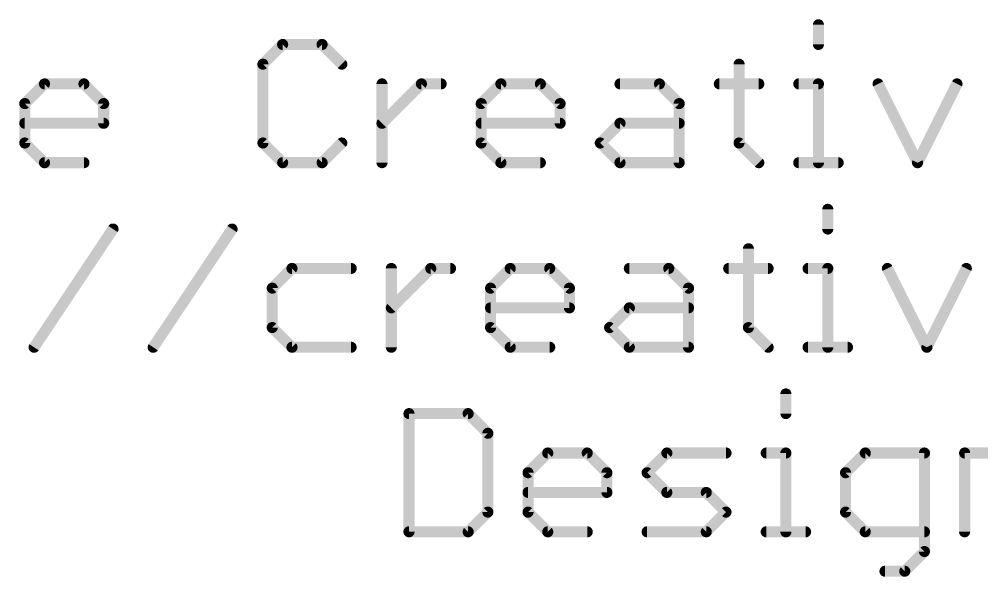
# Model space of a CAD drawing. Extents: x -29 to 78, y -15 to 21.
# Drawn here: x -2.74 to 10.49, y -14.51 to -6.84 of the extents above; entities that cross this region are included whole.
import ezdxf

# ---------------------------------------------------------------- set-up
doc = ezdxf.new("R2010")
doc.units = 0
doc.layers.add('27', color=253, linetype='CONTINUOUS')

msp = doc.modelspace()

# ---------------------------------------------------------------- linework, layer by layer
at = {"layer": '27', "const_width": 0.1524}
for points in [[(8.2462, -6.9156), (8.2462, -7.1868)], [(0.879, -7.1868), (0.6079, -7.458)], [(1.4214, -7.1868), (0.879, -7.1868)], [(1.6925, -7.458), (1.4214, -7.1868)], [(0.6079, -7.458), (0.6079, -8.5426)], [(7.1548, -7.458), (7.1548, -8.5426)], [(-2.6664, -8.0003), (-2.3953, -7.7291)], [(-2.3953, -7.7291), (-1.8529, -7.7291)], [(-1.8529, -7.7291), (-1.5818, -8.0003)], [(2.245, -8.8138), (2.245, -7.7291)], [(2.245, -8.2715), (2.7874, -7.7291)], [(2.7874, -7.7291), (3.0585, -7.7291)], [(3.6093, -8.0003), (3.8805, -7.7291)], [(3.8805, -7.7291), (4.4228, -7.7291)], [(4.4228, -7.7291), (4.694, -8.0003)], [(5.5176, -7.7291), (6.06, -7.7291)], [(6.06, -7.7291), (6.3311, -8.0003)], [(6.8836, -7.7291), (7.426, -7.7291)], [(7.9751, -7.7291), (8.2462, -7.7291)], [(8.2462, -7.7291), (8.2462, -8.8138)], [(9.0665, -7.7291), (9.6088, -8.8138)], [(9.6088, -8.8138), (10.1512, -7.7291)], [(-2.6664, -8.5426), (-2.6664, -8.0003)], [(-1.5818, -8.0003), (-1.5818, -8.2715)], [(3.6093, -8.5426), (3.6093, -8.0003)], [(4.694, -8.0003), (4.694, -8.2715)], [(6.3311, -8.0003), (6.3311, -8.8138)], [(-1.5818, -8.2715), (-2.6664, -8.2715)], [(4.694, -8.2715), (3.6093, -8.2715)], [(5.2465, -8.5426), (5.5176, -8.2715)], [(5.5176, -8.2715), (6.3311, -8.2715)], [(-2.3953, -8.8138), (-2.6664, -8.5426)], [(0.6079, -8.5426), (0.879, -8.8138)], [(1.4214, -8.8138), (1.6925, -8.5426)], [(3.8805, -8.8138), (3.6093, -8.5426)], [(5.5176, -8.8138), (5.2465, -8.5426)], [(7.1548, -8.5426), (7.426, -8.8138)], [(-1.8529, -8.8138), (-2.3953, -8.8138)], [(0.879, -8.8138), (1.4214, -8.8138)], [(4.4228, -8.8138), (3.8805, -8.8138)], [(6.3311, -8.8138), (5.5176, -8.8138)], [(7.9751, -8.8138), (8.5174, -8.8138)], [(8.3746, -9.4556), (8.3746, -9.7268)], [(-2.538, -11.3538), (-1.4534, -9.7268)], [(-0.9009, -11.3538), (0.1838, -9.7268)], [(7.2832, -9.998), (7.2832, -11.0826)], [(1.0074, -10.2691), (0.7363, -10.5403)], [(1.8209, -10.2691), (1.0074, -10.2691)], [(2.3734, -11.3538), (2.3734, -10.2691)], [(2.3734, -10.8115), (2.9158, -10.2691)], [(2.9158, -10.2691), (3.1869, -10.2691)], [(3.7377, -10.5403), (4.0089, -10.2691)], [(4.0089, -10.2691), (4.5512, -10.2691)], [(4.5512, -10.2691), (4.8224, -10.5403)], [(5.6461, -10.2691), (6.1884, -10.2691)], [(6.1884, -10.2691), (6.4595, -10.5403)], [(7.012, -10.2691), (7.5544, -10.2691)], [(8.1035, -10.2691), (8.3746, -10.2691)], [(8.3746, -10.2691), (8.3746, -11.3538)], [(9.1949, -10.2691), (9.7372, -11.3538)], [(9.7372, -11.3538), (10.2796, -10.2691)], [(0.7363, -10.5403), (0.7363, -11.0826)], [(3.7377, -11.0826), (3.7377, -10.5403)], [(4.8224, -10.5403), (4.8224, -10.8115)], [(6.4595, -10.5403), (6.4595, -11.3538)], [(4.8224, -10.8115), (3.7377, -10.8115)], [(5.3749, -11.0826), (5.6461, -10.8115)], [(5.6461, -10.8115), (6.4595, -10.8115)], [(0.7363, -11.0826), (1.0074, -11.3538)], [(4.0089, -11.3538), (3.7377, -11.0826)], [(5.6461, -11.3538), (5.3749, -11.0826)], [(7.2832, -11.0826), (7.5544, -11.3538)], [(1.0074, -11.3538), (1.8209, -11.3538)], [(4.5512, -11.3538), (4.0089, -11.3538)], [(6.4595, -11.3538), (5.6461, -11.3538)], [(8.1035, -11.3538), (8.6458, -11.3538)], [(7.7988, -11.9956), (7.7988, -12.2668)], [(2.6162, -12.2668), (2.6162, -13.8938)], [(3.4297, -12.2668), (2.6162, -12.2668)], [(3.7009, -12.538), (3.4297, -12.2668)], [(3.7009, -13.6226), (3.7009, -12.538)], [(4.2534, -13.0803), (4.5245, -12.8091)], [(4.5245, -12.8091), (5.0669, -12.8091)], [(5.0669, -12.8091), (5.338, -13.0803)], [(5.8905, -13.0803), (6.1617, -12.8091)], [(6.1617, -12.8091), (6.9752, -12.8091)], [(7.5277, -12.8091), (7.7988, -12.8091)], [(7.7988, -12.8091), (7.7988, -13.8938)], [(8.8903, -12.8091), (8.6191, -13.0803)], [(9.7038, -12.8091), (8.8903, -12.8091)], [(9.7038, -14.165), (9.7038, -12.8091)], [(10.2563, -13.8938), (10.2563, -12.8091)], [(10.2563, -12.8091), (11.0698, -12.8091)], [(4.2534, -13.6226), (4.2534, -13.0803)], [(5.338, -13.0803), (5.338, -13.3515)], [(6.1617, -13.3515), (5.8905, -13.0803)], [(8.6191, -13.0803), (8.6191, -13.6226)], [(5.338, -13.3515), (4.2534, -13.3515)], [(6.704, -13.3515), (6.1617, -13.3515)], [(6.9752, -13.6226), (6.704, -13.3515)], [(3.4297, -13.8938), (3.7009, -13.6226)], [(4.5245, -13.8938), (4.2534, -13.6226)], [(6.704, -13.8938), (6.9752, -13.6226)], [(8.6191, -13.6226), (8.8903, -13.8938)], [(2.6162, -13.8938), (3.4297, -13.8938)], [(5.0669, -13.8938), (4.5245, -13.8938)], [(5.8905, -13.8938), (6.704, -13.8938)], [(7.5277, -13.8938), (8.07, -13.8938)], [(8.8903, -13.8938), (9.7038, -13.8938)], [(9.4326, -14.4361), (9.7038, -14.165)], [(9.1614, -14.4361), (9.4326, -14.4361)]]:
    msp.add_lwpolyline(points, dxfattribs=at)
at = {"layer": '27', "const_width": 0.0762}
for points in [[(8.2843, -6.9156, 1), (8.2081, -6.9156)], [(0.879, -7.1487, 1), (0.879, -7.2249)], [(0.906, -7.2138, 1), (0.8521, -7.1599)], [(1.4483, -7.1599, 1), (1.3944, -7.2138)], [(1.4214, -7.2249, 1), (1.4214, -7.1487)], [(8.2081, -7.1868, 1), (8.2843, -7.1868)], [(0.5809, -7.431, 1), (0.6348, -7.4849)], [(0.646, -7.458, 1), (0.5698, -7.458)], [(1.6656, -7.4849, 1), (1.7195, -7.431)], [(7.1929, -7.458, 1), (7.1167, -7.458)], [(-2.3953, -7.691, 1), (-2.3953, -7.7672)], [(-2.3683, -7.7561, 1), (-2.4222, -7.7022)], [(-1.826, -7.7022, 1), (-1.8799, -7.7561)], [(-1.8529, -7.7672, 1), (-1.8529, -7.691)], [(2.2831, -7.7291, 1), (2.2069, -7.7291)], [(2.7874, -7.691, 1), (2.7874, -7.7672)], [(2.8143, -7.7561, 1), (2.7604, -7.7022)], [(3.0585, -7.7672, 1), (3.0585, -7.691)], [(3.8805, -7.691, 1), (3.8805, -7.7672)], [(3.9074, -7.7561, 1), (3.8535, -7.7022)], [(4.4498, -7.7022, 1), (4.3959, -7.7561)], [(4.4228, -7.7672, 1), (4.4228, -7.691)], [(5.5176, -7.691, 1), (5.5176, -7.7672)], [(6.0869, -7.7022, 1), (6.033, -7.7561)], [(6.06, -7.7672, 1), (6.06, -7.691)], [(6.8836, -7.691, 1), (6.8836, -7.7672)], [(7.426, -7.7672, 1), (7.426, -7.691)], [(7.9751, -7.691, 1), (7.9751, -7.7672)], [(8.2843, -7.7291, 1), (8.2081, -7.7291)], [(8.2462, -7.7672, 1), (8.2462, -7.691)], [(9.1006, -7.7121, 1), (9.0324, -7.7462)], [(10.1852, -7.7462, 1), (10.1171, -7.7121)], [(-2.6283, -8.0003, 1), (-2.7045, -8.0003)], [(-2.6934, -7.9734, 1), (-2.6395, -8.0272)], [(-1.5437, -8.0003, 1), (-1.6199, -8.0003)], [(-1.6087, -8.0272, 1), (-1.5548, -7.9734)], [(3.6474, -8.0003, 1), (3.5712, -8.0003)], [(3.5824, -7.9734, 1), (3.6363, -8.0272)], [(4.7321, -8.0003, 1), (4.6559, -8.0003)], [(4.667, -8.0272, 1), (4.7209, -7.9734)], [(6.3692, -8.0003, 1), (6.293, -8.0003)], [(6.3042, -8.0272, 1), (6.3581, -7.9734)], [(-2.6664, -8.2334, 1), (-2.6664, -8.3096)], [(-1.5818, -8.3096, 1), (-1.5818, -8.2334)], [(3.6093, -8.2334, 1), (3.6093, -8.3096)], [(4.694, -8.3096, 1), (4.694, -8.2334)], [(5.5176, -8.2334, 1), (5.5176, -8.3096)], [(5.5446, -8.2984, 1), (5.4907, -8.2445)], [(6.3311, -8.3096, 1), (6.3311, -8.2334)], [(-1.6199, -8.2715, 1), (-1.5437, -8.2715)], [(2.2181, -8.2445, 1), (2.272, -8.2984)], [(4.6559, -8.2715, 1), (4.7321, -8.2715)], [(-2.6395, -8.5157, 1), (-2.6934, -8.5696)], [(0.6348, -8.5157, 1), (0.5809, -8.5696)], [(1.7195, -8.5696, 1), (1.6656, -8.5157)], [(3.6363, -8.5157, 1), (3.5824, -8.5696)], [(5.2734, -8.5157, 1), (5.2195, -8.5696)], [(7.1817, -8.5157, 1), (7.1279, -8.5696)], [(-2.7045, -8.5426, 1), (-2.6283, -8.5426)], [(0.5698, -8.5426, 1), (0.646, -8.5426)], [(3.5712, -8.5426, 1), (3.6474, -8.5426)], [(5.2195, -8.5157, 1), (5.2734, -8.5696)], [(7.1167, -8.5426, 1), (7.1929, -8.5426)], [(-2.3953, -8.7757, 1), (-2.3953, -8.8519)], [(-2.4222, -8.8407, 1), (-2.3683, -8.7869)], [(-1.8529, -8.8519, 1), (-1.8529, -8.7757)], [(0.879, -8.7757, 1), (0.879, -8.8519)], [(0.8521, -8.8407, 1), (0.906, -8.7869)], [(1.3944, -8.7869, 1), (1.4483, -8.8407)], [(1.4214, -8.8519, 1), (1.4214, -8.7757)], [(2.2069, -8.8138, 1), (2.2831, -8.8138)], [(3.8805, -8.7757, 1), (3.8805, -8.8519)], [(3.8535, -8.8407, 1), (3.9074, -8.7869)], [(4.4228, -8.8519, 1), (4.4228, -8.7757)], [(5.5176, -8.7757, 1), (5.5176, -8.8519)], [(5.4907, -8.8407, 1), (5.5446, -8.7869)], [(6.293, -8.8138, 1), (6.3692, -8.8138)], [(6.3311, -8.8519, 1), (6.3311, -8.7757)], [(7.399, -8.8407, 1), (7.4529, -8.7869)], [(7.9751, -8.7757, 1), (7.9751, -8.8519)], [(8.2081, -8.8138, 1), (8.2843, -8.8138)], [(8.5174, -8.8519, 1), (8.5174, -8.7757)], [(9.5748, -8.7968, 1), (9.6429, -8.8308)], [(9.5748, -8.8308, 1), (9.6429, -8.7968)], [(8.4127, -9.4556, 1), (8.3365, -9.4556)], [(-1.4217, -9.7479, 1), (-1.4851, -9.7057)], [(0.2155, -9.7479, 1), (0.1521, -9.7057)], [(8.3365, -9.7268, 1), (8.4127, -9.7268)], [(7.3213, -9.998, 1), (7.2451, -9.998)], [(1.0074, -10.231, 1), (1.0074, -10.3072)], [(1.0344, -10.2961, 1), (0.9805, -10.2422)], [(1.8209, -10.3072, 1), (1.8209, -10.231)], [(2.4115, -10.2691, 1), (2.3353, -10.2691)], [(2.9158, -10.231, 1), (2.9158, -10.3072)], [(2.9427, -10.2961, 1), (2.8888, -10.2422)], [(3.1869, -10.3072, 1), (3.1869, -10.231)], [(4.0089, -10.231, 1), (4.0089, -10.3072)], [(4.0358, -10.2961, 1), (3.982, -10.2422)], [(4.5782, -10.2422, 1), (4.5243, -10.2961)], [(4.5512, -10.3072, 1), (4.5512, -10.231)], [(5.6461, -10.231, 1), (5.6461, -10.3072)], [(6.2153, -10.2422, 1), (6.1614, -10.2961)], [(6.1884, -10.3072, 1), (6.1884, -10.231)], [(7.012, -10.231, 1), (7.012, -10.3072)], [(7.5544, -10.3072, 1), (7.5544, -10.231)], [(8.1035, -10.231, 1), (8.1035, -10.3072)], [(8.4127, -10.2691, 1), (8.3365, -10.2691)], [(8.3746, -10.3072, 1), (8.3746, -10.231)], [(9.229, -10.2521, 1), (9.1608, -10.2862)], [(10.3137, -10.2862, 1), (10.2455, -10.2521)], [(0.7744, -10.5403, 1), (0.6982, -10.5403)], [(0.7093, -10.5134, 1), (0.7632, -10.5672)], [(3.7758, -10.5403, 1), (3.6996, -10.5403)], [(3.7108, -10.5134, 1), (3.7647, -10.5672)], [(4.8605, -10.5403, 1), (4.7843, -10.5403)], [(4.7954, -10.5672, 1), (4.8493, -10.5134)], [(6.4976, -10.5403, 1), (6.4214, -10.5403)], [(6.4326, -10.5672, 1), (6.4865, -10.5134)], [(2.3465, -10.7845, 1), (2.4004, -10.8384)], [(3.7377, -10.7734, 1), (3.7377, -10.8496)], [(4.7843, -10.8115, 1), (4.8605, -10.8115)], [(4.8224, -10.8496, 1), (4.8224, -10.7734)], [(5.6461, -10.7734, 1), (5.6461, -10.8496)], [(5.673, -10.8384, 1), (5.6191, -10.7845)], [(6.4595, -10.8496, 1), (6.4595, -10.7734)], [(0.7632, -11.0557, 1), (0.7093, -11.1096)], [(0.6982, -11.0826, 1), (0.7744, -11.0826)], [(3.7647, -11.0557, 1), (3.7108, -11.1096)], [(3.6996, -11.0826, 1), (3.7758, -11.0826)], [(5.4018, -11.0557, 1), (5.3479, -11.1096)], [(5.3479, -11.0557, 1), (5.4018, -11.1096)], [(7.3101, -11.0557, 1), (7.2563, -11.1096)], [(7.2451, -11.0826, 1), (7.3213, -11.0826)], [(-2.5697, -11.3327, 1), (-2.5063, -11.3749)], [(-0.9326, -11.3327, 1), (-0.8692, -11.3749)], [(1.0074, -11.3157, 1), (1.0074, -11.3919)], [(0.9805, -11.3807, 1), (1.0344, -11.3269)], [(1.8209, -11.3919, 1), (1.8209, -11.3157)], [(2.3353, -11.3538, 1), (2.4115, -11.3538)], [(4.0089, -11.3157, 1), (4.0089, -11.3919)], [(3.982, -11.3807, 1), (4.0358, -11.3269)], [(4.5512, -11.3919, 1), (4.5512, -11.3157)], [(5.6461, -11.3157, 1), (5.6461, -11.3919)], [(5.6191, -11.3807, 1), (5.673, -11.3269)], [(6.4214, -11.3538, 1), (6.4976, -11.3538)], [(6.4595, -11.3919, 1), (6.4595, -11.3157)], [(7.5274, -11.3807, 1), (7.5813, -11.3269)], [(8.1035, -11.3157, 1), (8.1035, -11.3919)], [(8.3365, -11.3538, 1), (8.4127, -11.3538)], [(8.6458, -11.3919, 1), (8.6458, -11.3157)], [(9.7032, -11.3368, 1), (9.7713, -11.3708)], [(9.7032, -11.3708, 1), (9.7713, -11.3368)], [(7.8369, -11.9956, 1), (7.7607, -11.9956)], [(2.6543, -12.2668, 1), (2.5781, -12.2668)], [(2.6162, -12.2287, 1), (2.6162, -12.3049)], [(3.4566, -12.2399, 1), (3.4028, -12.2938)], [(3.4297, -12.3049, 1), (3.4297, -12.2287)], [(7.7607, -12.2668, 1), (7.8369, -12.2668)], [(3.739, -12.538, 1), (3.6628, -12.538)], [(3.6739, -12.5649, 1), (3.7278, -12.511)], [(4.5245, -12.771, 1), (4.5245, -12.8472)], [(4.5515, -12.8361, 1), (4.4976, -12.7822)], [(5.0938, -12.7822, 1), (5.0399, -12.8361)], [(5.0669, -12.8472, 1), (5.0669, -12.771)], [(6.1617, -12.771, 1), (6.1617, -12.8472)], [(6.1886, -12.8361, 1), (6.1347, -12.7822)], [(6.9752, -12.8472, 1), (6.9752, -12.771)], [(7.5277, -12.771, 1), (7.5277, -12.8472)], [(7.8369, -12.8091, 1), (7.7607, -12.8091)], [(7.7988, -12.8472, 1), (7.7988, -12.771)], [(8.8903, -12.771, 1), (8.8903, -12.8472)], [(8.9172, -12.8361, 1), (8.8633, -12.7822)], [(9.7419, -12.8091, 1), (9.6657, -12.8091)], [(9.7038, -12.8472, 1), (9.7038, -12.771)], [(10.2944, -12.8091, 1), (10.2182, -12.8091)], [(10.2563, -12.771, 1), (10.2563, -12.8472)], [(4.2915, -13.0803, 1), (4.2153, -13.0803)], [(4.2264, -13.0534, 1), (4.2803, -13.1072)], [(5.3761, -13.0803, 1), (5.2999, -13.0803)], [(5.3111, -13.1072, 1), (5.365, -13.0534)], [(5.9175, -13.0534, 1), (5.8636, -13.1072)], [(5.8636, -13.0534, 1), (5.9175, -13.1072)], [(8.6572, -13.0803, 1), (8.581, -13.0803)], [(8.5922, -13.0534, 1), (8.646, -13.1072)], [(4.2534, -13.3134, 1), (4.2534, -13.3896)], [(5.2999, -13.3515, 1), (5.3761, -13.3515)], [(5.338, -13.3896, 1), (5.338, -13.3134)], [(6.1617, -13.3134, 1), (6.1617, -13.3896)], [(6.1347, -13.3784, 1), (6.1886, -13.3245)], [(6.7309, -13.3245, 1), (6.6771, -13.3784)], [(6.704, -13.3896, 1), (6.704, -13.3134)], [(3.6628, -13.6226, 1), (3.739, -13.6226)], [(3.7278, -13.6496, 1), (3.6739, -13.5957)], [(4.2803, -13.5957, 1), (4.2264, -13.6496)], [(4.2153, -13.6226, 1), (4.2915, -13.6226)], [(7.0021, -13.6496, 1), (6.9482, -13.5957)], [(6.9482, -13.6496, 1), (7.0021, -13.5957)], [(8.646, -13.5957, 1), (8.5922, -13.6496)], [(8.581, -13.6226, 1), (8.6572, -13.6226)], [(2.6162, -13.8557, 1), (2.6162, -13.9319)], [(2.5781, -13.8938, 1), (2.6543, -13.8938)], [(3.4028, -13.8669, 1), (3.4566, -13.9207)], [(3.4297, -13.9319, 1), (3.4297, -13.8557)], [(4.5245, -13.8557, 1), (4.5245, -13.9319)], [(4.4976, -13.9207, 1), (4.5515, -13.8669)], [(5.0669, -13.9319, 1), (5.0669, -13.8557)], [(5.8905, -13.8557, 1), (5.8905, -13.9319)], [(6.6771, -13.8669, 1), (6.7309, -13.9207)], [(6.704, -13.9319, 1), (6.704, -13.8557)], [(7.5277, -13.8557, 1), (7.5277, -13.9319)], [(7.7607, -13.8938, 1), (7.8369, -13.8938)], [(8.07, -13.9319, 1), (8.07, -13.8557)], [(8.8903, -13.8557, 1), (8.8903, -13.9319)], [(8.8633, -13.9207, 1), (8.9172, -13.8669)], [(9.7038, -13.9319, 1), (9.7038, -13.8557)], [(10.2182, -13.8938, 1), (10.2944, -13.8938)], [(9.6657, -14.165, 1), (9.7419, -14.165)], [(9.7307, -14.1919, 1), (9.6768, -14.138)], [(9.1614, -14.398, 1), (9.1614, -14.4742)], [(9.4057, -14.4092, 1), (9.4595, -14.4631)], [(9.4326, -14.4742, 1), (9.4326, -14.398)]]:
    msp.add_lwpolyline(points, format="xyb", dxfattribs=at)

doc.saveas('drawing.dxf')
